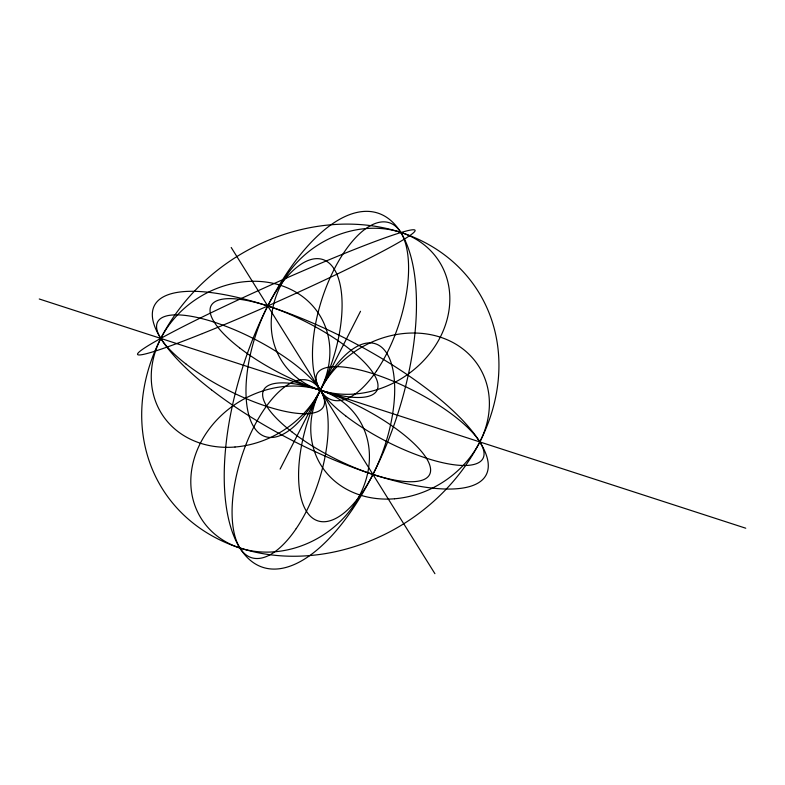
<?xml version="1.0" encoding="UTF-8"?>
<svg xmlns="http://www.w3.org/2000/svg" width="785" height="785" viewBox="0 0 785 785"><rect width="100%" height="100%" fill="white"/><g stroke="black" fill="none" stroke-linecap="round" stroke-linejoin="round"><path stroke-width="1.18" d="M280.117 469.087L360.521 311.282M39.25 298.987L745.75 528.217M231.212 247.481L434.91 573.688M310.104 407.592A93.111 40.477 -72 0 0 325.176 260.483A93.111 40.477 -72 0 0 246.775 376.093A93.111 40.477 -72 0 0 310.104 407.592M296.2 528.619A93.111 40.477 -72 0 0 311.282 381.51A93.111 40.477 -72 0 0 232.87 497.121A93.111 40.477 -72 0 0 296.2 528.619M362.709 491.842A93.111 40.477 -72 0 0 377.791 344.733A93.111 40.477 -72 0 0 299.379 460.344A93.111 40.477 -72 0 0 362.709 491.842M394.521 498.779A93.111 78.755 -32 0 0 480.057 368.4A93.111 78.755 -32 0 0 325.657 381A93.111 78.755 -32 0 0 394.521 498.779M235.009 447.018A93.111 78.755 -32 0 0 320.545 316.649A93.111 78.755 -32 0 0 166.145 329.239A93.111 78.755 -32 0 0 235.009 447.018M376.604 370.814A93.111 40.477 -72 0 0 391.686 223.705A93.111 40.477 -72 0 0 313.274 339.316A93.111 40.477 -72 0 0 376.604 370.814M186.153 364.132A93.111 28.77 27 0 0 323.175 407.209A93.111 28.77 27 0 0 212.372 321.575A93.111 28.77 27 0 0 186.153 364.132M345.665 415.883A93.111 28.77 27 0 0 482.687 458.96A93.111 28.77 27 0 0 371.884 373.336A93.111 28.77 27 0 0 345.665 415.883M274.564 551.796A93.111 78.755 -32 0 0 360.099 421.427A93.111 78.755 -32 0 0 205.699 434.017A93.111 78.755 -32 0 0 274.564 551.796M354.967 394.001A93.111 78.755 -32 0 0 440.503 263.623A93.111 78.755 -32 0 0 286.103 276.222A93.111 78.755 -32 0 0 354.967 394.001M292.216 432.133A93.111 28.77 27 0 0 429.228 475.21A93.111 28.77 27 0 0 318.435 389.576A93.111 28.77 27 0 0 292.216 432.133M239.602 347.883A93.111 28.77 27 0 0 376.623 390.959A93.111 28.77 27 0 0 265.821 305.336A93.111 28.77 27 0 0 239.602 347.883M211.499 389.841A186.222 57.54 27 0 0 485.532 475.985A186.222 57.54 27 0 0 263.937 304.727A186.222 57.54 27 0 0 211.499 389.841M352.494 509.259A186.222 80.953 -72 0 0 382.648 215.041A186.222 80.953 -72 0 0 225.825 446.253A186.222 80.953 -72 0 0 352.494 509.259M309.202 555.613A186.222 157.52 -32 0 0 480.283 294.875A186.222 157.52 -32 0 0 171.483 320.054A186.222 157.52 -32 0 0 309.202 555.613M202.393 333.605A152.045 8.969 -24.1 0 0 415.098 230.712A152.045 8.969 -24.1 0 0 211.754 312.43A152.045 8.969 -24.1 0 0 202.393 333.605"/></g></svg>
